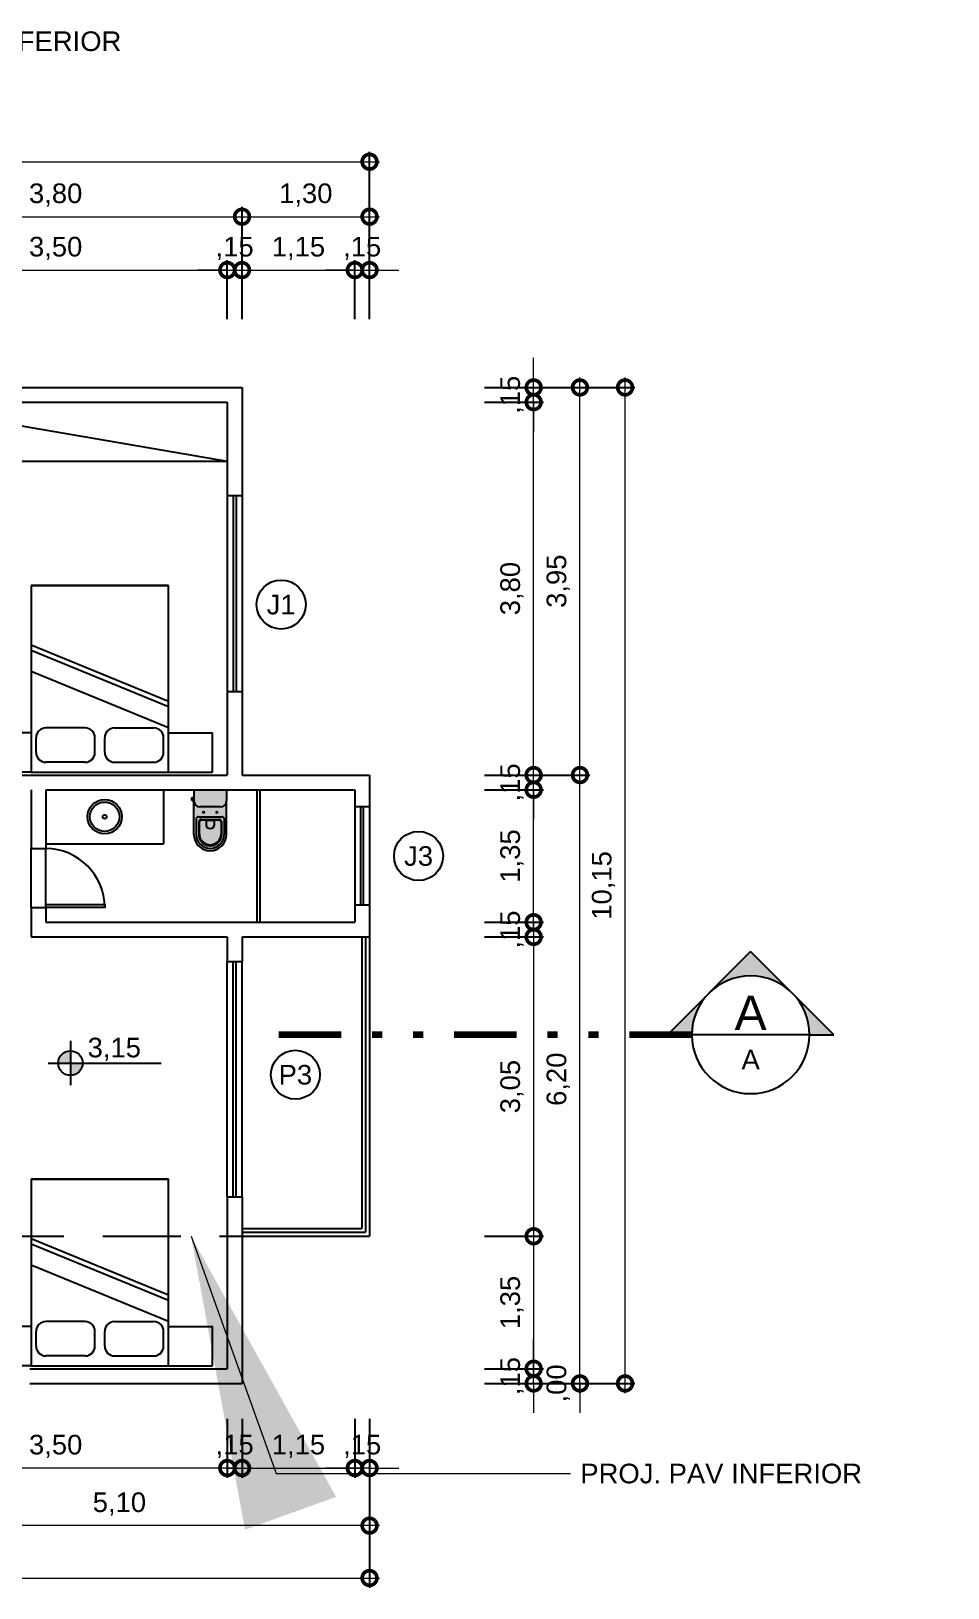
# Model space of a CAD drawing. Header units: metres. Extents: x 47364 to 47486, y 23388 to 23411.
# Drawn here: x 47430.33 to 47439.67, y 23392.98 to 23408.85 of the extents above; entities that cross this region are included whole.
import ezdxf
from ezdxf.enums import TextEntityAlignment as Align

# ---------------------------------------------------------------- set-up
doc = ezdxf.new("R2010")
doc.units = ezdxf.units.M
doc.header["$LTSCALE"] = 0.25
for name, pattern in [('DASHDOT2', [12.7, 6.35, -3.175, 0, -3.175]), ('DIVIDEX2', [63.5, 25.4, -12.7, 0, -12.7, 0, -12.7]), ('HIDDEN2', [4.7625, 3.175, -1.5875])]:
    doc.linetypes.add(name, pattern=pattern)
doc.layers.add('ARQ_0_AREAS', color=7, linetype='Continuous', true_color=0x5a1694, plot=False)
for name, color, linetype in [('ARQ_ALV CT', 4, 'Continuous'), ('ARQ_ALV VS', 2, 'Continuous'), ('ARQ_ESQ CT', 2, 'Continuous'), ('ARQ_GRADIL', 2, 'Continuous'), ('ARQ_MOB 01', 1, 'Continuous'), ('ARQ_PISO 01', 1, 'Continuous'), ('ARQ_PROJ INF', 1, 'HIDDEN2'), ('ARQ_PROJ SUP', 1, 'DASHDOT2'), ('ARQ_SAN 01', 1, 'Continuous'), ('ARQ_SAN 02', 2, 'Continuous'), ('ARQ_SIMB 01', 1, 'Continuous'), ('SIMB_01', 1, 'Continuous'), ('SIMB_02', 2, 'Continuous'), ('SIMB_PREENCHIMENTO', 253, 'Continuous'), ('SIMB_TXT', 1, 'Continuous')]:
    doc.layers.add(name, color=color, linetype=linetype)
doc.layers.add('ARQ_COTA_AZUL', color=5, linetype='Continuous', lineweight=20, true_color=0x0000ff)
doc.layers.add('SIMB_LCT', color=252, linetype='DIVIDEX2', lineweight=100)
doc.styles.add('cota', font='arial.ttf')
doc.styles.add('SIMB', font='arial.ttf')
doc.dimstyles.new('Info 01 - annot', dxfattribs={"dimtxt": 2, "dimasz": 3, "dimexe": 1, "dimexo": 1, "dimgap": 1, "dimtad": 1, "dimzin": 4, "dimtxsty": 'cota', "dimblk": 'DOTSMALL', "dimcen": 2, "dimdle": 1, "dimclrd": 256, "dimclre": 256, "dimclrt": 1, "dimazin": 2, "dimtfac": 0.09, "dimtix": 1, "dimtmove": 2, "dimatfit": 2, "dimfxl": 5, "dimfxlon": 1, "dimtolj": 1, "dimtzin": 4, "dimlwd": -1, "dimarcsym": 1})

# ---------------------------------------------------------------- blocks, each defined once
blk = doc.blocks.new('ind_CT_A_D')
at = {"layer": 'SIMB_PREENCHIMENTO', "transparency": 33554587}
h = blk.add_hatch(color=256, dxfattribs=at)
h.dxf.hatch_style = 1
h.paths.add_polyline_path([(0, 8.48), (-4.15, 4.33, -0.401827), (4.15, 4.33)])
h = blk.add_hatch(color=256, dxfattribs=at)
h.dxf.hatch_style = 1
h.paths.add_polyline_path([(-4.33, 4.15), (-8.48, 0), (-6, 0, -0.193399)])
h = blk.add_hatch(color=256, dxfattribs=at)
h.dxf.hatch_style = 1
h.paths.add_polyline_path([(4.33, 4.15, -0.193399), (6, 0), (8.48, 0)])
at = {"layer": 'SIMB_01'}
for p, q in [((-8.48, 0), (0, 8.48)), ((8.48, 0), (0, 8.48)), ((-6, 0), (-8.48, 0)), ((-6, 0), (6, 0)), ((6, 0), (8.48, 0))]:
    blk.add_line(p, q, dxfattribs=at)
blk.add_circle((0, 0), 6, dxfattribs=at)
at = {"layer": 'SIMB_LCT'}
blk.add_line((6, 0), (49.63, 0), dxfattribs=at)
at = {"layer": 'SIMB_TXT', "style": 'SIMB'}
for tag, height, p in [('000', 3.5, (0, 2.25)), ('999', 2, (0, -2.53))]:
    blk.add_attdef(tag, text='', height=height, dxfattribs=at).set_placement(p, align=Align.MIDDLE_CENTER)
blk = doc.blocks.new('CAMA 180')
at = {"layer": 'ARQ_MOB 01'}
for p, q in [((0.4, 1.15), (0, 1.15)), ((0, 0.7), (0, 1.15)), ((0.4, 0.7), (0.4, 1.15)), ((1.9, 0.7), (0, 0.7)), ((0, 0.7), (0, -0.7)), ((0.2, 0.65), (0.35, 0.65)), ((0.452, -0.7), (1.026, 0.7)), ((0.665, -0.7), (1.239, 0.7)), ((0.718, -0.7), (1.292, 0.7)), ((1.9, -0.7), (1.9, 0.7)), ((1.9, 0.7), (1.9, -0.7)), ((0.1, 0.15), (0.1, 0.55)), ((0.45, 0.15), (0.45, 0.55)), ((0.2, 0.05), (0.35, 0.05)), ((0.1, -0.15), (0.1, -0.55)), ((0.2, -0.05), (0.35, -0.05)), ((0.45, -0.15), (0.45, -0.55)), ((0, -0.7), (1.9, -0.7)), ((0, -0.7), (0, -1.15)), ((0.2, -0.65), (0.35, -0.65)), ((0.4, -0.7), (0.4, -1.15)), ((0, -1.15), (0.4, -1.15))]:
    blk.add_line(p, q, dxfattribs=at)
for centre, start, end in [((0.2, 0.55), 90, 180), ((0.35, 0.55), 0, 90), ((0.2, 0.15), 180, 270), ((0.35, 0.15), 270, 0), ((0.2, -0.15), 90, 180), ((0.35, -0.15), 0, 90), ((0.2, -0.55), 180, 270), ((0.35, -0.55), 270, 0)]:
    blk.add_arc(centre, 0.1, start, end, dxfattribs=at)
blk = doc.blocks.new('_DotSmall')
at = {"color": 0, "linetype": 'ByBlock', "const_width": 0.5}
blk.add_lwpolyline([(-0.0625, 0, 1), (0.0625, 0, 1)], format="xyb", close=True, dxfattribs=at)
blk = doc.blocks.new('*D325')
at = {"layer": 'ARQ_COTA_AZUL', "lineweight": -2, "transparency": 16777216}
for p, q in [((47428.678, 23406.458), (47428.678, 23407.058)), ((47432.478, 23406.458), (47432.478, 23407.058))]:
    blk.add_line(p, q, dxfattribs=at)
at = {"layer": 'ARQ_COTA_AZUL', "transparency": 16777216}
blk.add_line((47428.578, 23406.958), (47432.578, 23406.958), dxfattribs=at)
at = {"layer": 'ARQ_COTA_AZUL', "transparency": 16777216, "xscale": 0.3, "yscale": 0.3, "zscale": 0.3, "rotation": 180}
blk.add_blockref('_DotSmall', (47428.678, 23406.958), dxfattribs=at)
at = {"layer": 'ARQ_COTA_AZUL', "transparency": 16777216, "xscale": 0.3, "yscale": 0.3, "zscale": 0.3}
blk.add_blockref('_DotSmall', (47432.478, 23406.958), dxfattribs=at)
at = {"layer": 'ARQ_COTA_AZUL', "color": 1, "transparency": 16777216, "insert": (47430.578, 23407.178), "char_height": 0.2, "attachment_point": 5, "style": 'cota'}
blk.add_mtext('\\A1;3,80', dxfattribs=at)
blk = doc.blocks.new('*D326')
at = {"layer": 'ARQ_COTA_AZUL', "lineweight": -2, "transparency": 16777216}
for p, q in [((47432.478, 23406.458), (47432.478, 23407.058)), ((47433.778, 23406.458), (47433.778, 23407.058))]:
    blk.add_line(p, q, dxfattribs=at)
at = {"layer": 'ARQ_COTA_AZUL', "transparency": 16777216}
blk.add_line((47432.378, 23406.958), (47433.878, 23406.958), dxfattribs=at)
at = {"layer": 'ARQ_COTA_AZUL', "transparency": 16777216, "xscale": 0.3, "yscale": 0.3, "zscale": 0.3, "rotation": 180}
blk.add_blockref('_DotSmall', (47432.478, 23406.958), dxfattribs=at)
at = {"layer": 'ARQ_COTA_AZUL', "transparency": 16777216, "xscale": 0.3, "yscale": 0.3, "zscale": 0.3}
blk.add_blockref('_DotSmall', (47433.778, 23406.958), dxfattribs=at)
at = {"layer": 'ARQ_COTA_AZUL', "color": 1, "transparency": 16777216, "insert": (47433.128, 23407.178), "char_height": 0.2, "attachment_point": 5, "style": 'cota'}
blk.add_mtext('\\A1;1,30', dxfattribs=at)
blk = doc.blocks.new('*D333')
at = {"layer": 'ARQ_COTA_AZUL', "transparency": 16777216}
blk.add_line((47428.728, 23406.414), (47432.428, 23406.414), dxfattribs=at)
at = {"layer": 'ARQ_COTA_AZUL', "lineweight": -2, "transparency": 16777216}
for p, q in [((47428.828, 23405.914), (47428.828, 23406.514)), ((47432.328, 23405.914), (47432.328, 23406.514))]:
    blk.add_line(p, q, dxfattribs=at)
at = {"layer": 'ARQ_COTA_AZUL', "transparency": 16777216, "xscale": 0.3, "yscale": 0.3, "zscale": 0.3, "rotation": 180}
blk.add_blockref('_DotSmall', (47428.828, 23406.414), dxfattribs=at)
at = {"layer": 'ARQ_COTA_AZUL', "transparency": 16777216, "xscale": 0.3, "yscale": 0.3, "zscale": 0.3}
blk.add_blockref('_DotSmall', (47432.328, 23406.414), dxfattribs=at)
at = {"layer": 'ARQ_COTA_AZUL', "color": 1, "transparency": 16777216, "insert": (47430.578, 23406.634), "char_height": 0.2, "attachment_point": 5, "style": 'cota'}
blk.add_mtext('\\A1;3,50', dxfattribs=at)
blk = doc.blocks.new('*D334')
at = {"layer": 'ARQ_COTA_AZUL', "transparency": 16777216}
for p, q in [((47432.328, 23406.414), (47432.028, 23406.414)), ((47432.328, 23406.414), (47432.478, 23406.414)), ((47432.478, 23406.414), (47432.778, 23406.414))]:
    blk.add_line(p, q, dxfattribs=at)
at = {"layer": 'ARQ_COTA_AZUL', "lineweight": -2, "transparency": 16777216}
for p, q in [((47432.328, 23405.914), (47432.328, 23406.514)), ((47432.478, 23405.914), (47432.478, 23406.514))]:
    blk.add_line(p, q, dxfattribs=at)
at = {"layer": 'ARQ_COTA_AZUL', "transparency": 16777216, "xscale": 0.3, "yscale": 0.3, "zscale": 0.3}
blk.add_blockref('_DotSmall', (47432.328, 23406.414), dxfattribs=at)
at = {"layer": 'ARQ_COTA_AZUL', "transparency": 16777216, "xscale": 0.3, "yscale": 0.3, "zscale": 0.3, "rotation": 180}
blk.add_blockref('_DotSmall', (47432.478, 23406.414), dxfattribs=at)
at = {"layer": 'ARQ_COTA_AZUL', "color": 1, "transparency": 16777216, "insert": (47432.403, 23406.634), "char_height": 0.2, "attachment_point": 5, "style": 'cota'}
blk.add_mtext('\\A1;,15', dxfattribs=at)
blk = doc.blocks.new('*D335')
at = {"layer": 'ARQ_COTA_AZUL', "transparency": 16777216}
blk.add_line((47432.378, 23406.414), (47433.728, 23406.414), dxfattribs=at)
at = {"layer": 'ARQ_COTA_AZUL', "lineweight": -2, "transparency": 16777216}
for p, q in [((47432.478, 23405.914), (47432.478, 23406.514)), ((47433.628, 23405.914), (47433.628, 23406.514))]:
    blk.add_line(p, q, dxfattribs=at)
at = {"layer": 'ARQ_COTA_AZUL', "transparency": 16777216, "xscale": 0.3, "yscale": 0.3, "zscale": 0.3, "rotation": 180}
blk.add_blockref('_DotSmall', (47432.478, 23406.414), dxfattribs=at)
at = {"layer": 'ARQ_COTA_AZUL', "transparency": 16777216, "xscale": 0.3, "yscale": 0.3, "zscale": 0.3}
blk.add_blockref('_DotSmall', (47433.628, 23406.414), dxfattribs=at)
at = {"layer": 'ARQ_COTA_AZUL', "color": 1, "transparency": 16777216, "insert": (47433.053, 23406.634), "char_height": 0.2, "attachment_point": 5, "style": 'cota'}
blk.add_mtext('\\A1;1,15', dxfattribs=at)
blk = doc.blocks.new('*D336')
at = {"layer": 'ARQ_COTA_AZUL', "transparency": 16777216}
for p, q in [((47433.628, 23406.414), (47433.328, 23406.414)), ((47433.628, 23406.414), (47433.778, 23406.414)), ((47433.778, 23406.414), (47434.078, 23406.414))]:
    blk.add_line(p, q, dxfattribs=at)
at = {"layer": 'ARQ_COTA_AZUL', "lineweight": -2, "transparency": 16777216}
for p, q in [((47433.628, 23405.914), (47433.628, 23406.514)), ((47433.778, 23405.914), (47433.778, 23406.514))]:
    blk.add_line(p, q, dxfattribs=at)
at = {"layer": 'ARQ_COTA_AZUL', "transparency": 16777216, "xscale": 0.3, "yscale": 0.3, "zscale": 0.3}
blk.add_blockref('_DotSmall', (47433.628, 23406.414), dxfattribs=at)
at = {"layer": 'ARQ_COTA_AZUL', "transparency": 16777216, "xscale": 0.3, "yscale": 0.3, "zscale": 0.3, "rotation": 180}
blk.add_blockref('_DotSmall', (47433.778, 23406.414), dxfattribs=at)
at = {"layer": 'ARQ_COTA_AZUL', "color": 1, "transparency": 16777216, "insert": (47433.703, 23406.634), "char_height": 0.2, "attachment_point": 5, "style": 'cota'}
blk.add_mtext('\\A1;,15', dxfattribs=at)
blk = doc.blocks.new('*D337')
at = {"layer": 'ARQ_COTA_AZUL', "transparency": 16777216}
blk.add_line((47435.923, 23394.968), (47435.923, 23401.368), dxfattribs=at)
at = {"layer": 'ARQ_COTA_AZUL', "lineweight": -2, "transparency": 16777216}
for p, q in [((47435.423, 23401.268), (47436.023, 23401.268)), ((47435.423, 23395.068), (47436.023, 23395.068))]:
    blk.add_line(p, q, dxfattribs=at)
at = {"layer": 'ARQ_COTA_AZUL', "transparency": 16777216, "xscale": 0.3, "yscale": 0.3, "zscale": 0.3}
for p, rotation in [((47435.923, 23401.268), 90), ((47435.923, 23395.068), 270)]:
    blk.add_blockref('_DotSmall', p, dxfattribs=dict(at, rotation=rotation))
at = {"layer": 'ARQ_COTA_AZUL', "color": 1, "transparency": 16777216, "insert": (47435.702, 23398.168), "char_height": 0.2, "attachment_point": 5, "rotation": 90, "style": 'cota'}
blk.add_mtext('\\A1;6,20', dxfattribs=at)
blk = doc.blocks.new('*D338')
at = {"layer": 'ARQ_COTA_AZUL', "transparency": 16777216}
blk.add_line((47435.923, 23401.168), (47435.923, 23405.318), dxfattribs=at)
at = {"layer": 'ARQ_COTA_AZUL', "lineweight": -2, "transparency": 16777216}
for p, q in [((47435.423, 23405.218), (47436.023, 23405.218)), ((47435.423, 23401.268), (47436.023, 23401.268))]:
    blk.add_line(p, q, dxfattribs=at)
at = {"layer": 'ARQ_COTA_AZUL', "transparency": 16777216, "xscale": 0.3, "yscale": 0.3, "zscale": 0.3}
for p, rotation in [((47435.923, 23405.218), 90), ((47435.923, 23401.268), 270)]:
    blk.add_blockref('_DotSmall', p, dxfattribs=dict(at, rotation=rotation))
at = {"layer": 'ARQ_COTA_AZUL', "color": 1, "transparency": 16777216, "insert": (47435.702, 23403.243), "char_height": 0.2, "attachment_point": 5, "rotation": 90, "style": 'cota'}
blk.add_mtext('\\A1;3,95', dxfattribs=at)
blk = doc.blocks.new('*D339')
at = {"layer": 'ARQ_COTA_AZUL', "transparency": 16777216}
for p, q in [((47435.451, 23395.218), (47435.451, 23395.518)), ((47435.451, 23395.068), (47435.451, 23395.218)), ((47435.451, 23395.068), (47435.451, 23394.768))]:
    blk.add_line(p, q, dxfattribs=at)
at = {"layer": 'ARQ_COTA_AZUL', "lineweight": -2, "transparency": 16777216}
for p, q in [((47434.951, 23395.218), (47435.551, 23395.218)), ((47434.951, 23395.068), (47435.551, 23395.068))]:
    blk.add_line(p, q, dxfattribs=at)
at = {"layer": 'ARQ_COTA_AZUL', "transparency": 16777216, "xscale": 0.3, "yscale": 0.3, "zscale": 0.3}
for p, rotation in [((47435.451, 23395.218), 270), ((47435.451, 23395.068), 90)]:
    blk.add_blockref('_DotSmall', p, dxfattribs=dict(at, rotation=rotation))
at = {"layer": 'ARQ_COTA_AZUL', "color": 1, "transparency": 16777216, "insert": (47435.23, 23395.143), "char_height": 0.2, "attachment_point": 5, "rotation": 90, "style": 'cota'}
blk.add_mtext('\\A1;,15', dxfattribs=at)
blk = doc.blocks.new('*D340')
at = {"layer": 'ARQ_COTA_AZUL', "transparency": 16777216}
blk.add_line((47435.451, 23399.668), (47435.451, 23401.218), dxfattribs=at)
at = {"layer": 'ARQ_COTA_AZUL', "lineweight": -2, "transparency": 16777216}
for p, q in [((47434.951, 23401.118), (47435.551, 23401.118)), ((47434.951, 23399.768), (47435.551, 23399.768))]:
    blk.add_line(p, q, dxfattribs=at)
at = {"layer": 'ARQ_COTA_AZUL', "transparency": 16777216, "xscale": 0.3, "yscale": 0.3, "zscale": 0.3}
for p, rotation in [((47435.451, 23401.118), 90), ((47435.451, 23399.768), 270)]:
    blk.add_blockref('_DotSmall', p, dxfattribs=dict(at, rotation=rotation))
at = {"layer": 'ARQ_COTA_AZUL', "color": 1, "transparency": 16777216, "insert": (47435.23, 23400.443), "char_height": 0.2, "attachment_point": 5, "rotation": 90, "style": 'cota'}
blk.add_mtext('\\A1;1,35', dxfattribs=at)
blk = doc.blocks.new('*D327')
at = {"layer": 'ARQ_COTA_AZUL', "transparency": 16777216}
for p, q in [((47435.451, 23401.268), (47435.451, 23401.568)), ((47435.451, 23401.118), (47435.451, 23401.268)), ((47435.451, 23401.118), (47435.451, 23400.818))]:
    blk.add_line(p, q, dxfattribs=at)
at = {"layer": 'ARQ_COTA_AZUL', "lineweight": -2, "transparency": 16777216}
for p, q in [((47434.951, 23401.268), (47435.551, 23401.268)), ((47434.951, 23401.118), (47435.551, 23401.118))]:
    blk.add_line(p, q, dxfattribs=at)
at = {"layer": 'ARQ_COTA_AZUL', "transparency": 16777216, "xscale": 0.3, "yscale": 0.3, "zscale": 0.3}
for p, rotation in [((47435.451, 23401.268), 270), ((47435.451, 23401.118), 90)]:
    blk.add_blockref('_DotSmall', p, dxfattribs=dict(at, rotation=rotation))
at = {"layer": 'ARQ_COTA_AZUL', "color": 1, "transparency": 16777216, "insert": (47435.23, 23401.193), "char_height": 0.2, "attachment_point": 5, "rotation": 90, "style": 'cota'}
blk.add_mtext('\\A1;,15', dxfattribs=at)
blk = doc.blocks.new('*D328')
at = {"layer": 'ARQ_COTA_AZUL', "transparency": 16777216}
blk.add_line((47435.451, 23401.168), (47435.451, 23405.168), dxfattribs=at)
at = {"layer": 'ARQ_COTA_AZUL', "lineweight": -2, "transparency": 16777216}
for p, q in [((47434.951, 23405.068), (47435.551, 23405.068)), ((47434.951, 23401.268), (47435.551, 23401.268))]:
    blk.add_line(p, q, dxfattribs=at)
at = {"layer": 'ARQ_COTA_AZUL', "transparency": 16777216, "xscale": 0.3, "yscale": 0.3, "zscale": 0.3}
for p, rotation in [((47435.451, 23405.068), 90), ((47435.451, 23401.268), 270)]:
    blk.add_blockref('_DotSmall', p, dxfattribs=dict(at, rotation=rotation))
at = {"layer": 'ARQ_COTA_AZUL', "color": 1, "transparency": 16777216, "insert": (47435.23, 23403.168), "char_height": 0.2, "attachment_point": 5, "rotation": 90, "style": 'cota'}
blk.add_mtext('\\A1;3,80', dxfattribs=at)
blk = doc.blocks.new('*D329')
at = {"layer": 'ARQ_COTA_AZUL', "transparency": 16777216}
for p, q in [((47435.451, 23405.218), (47435.451, 23405.518)), ((47435.451, 23405.068), (47435.451, 23405.218)), ((47435.451, 23405.068), (47435.451, 23404.768))]:
    blk.add_line(p, q, dxfattribs=at)
at = {"layer": 'ARQ_COTA_AZUL', "lineweight": -2, "transparency": 16777216}
for p, q in [((47434.951, 23405.218), (47435.551, 23405.218)), ((47434.951, 23405.068), (47435.551, 23405.068))]:
    blk.add_line(p, q, dxfattribs=at)
at = {"layer": 'ARQ_COTA_AZUL', "transparency": 16777216, "xscale": 0.3, "yscale": 0.3, "zscale": 0.3}
for p, rotation in [((47435.451, 23405.218), 270), ((47435.451, 23405.068), 90)]:
    blk.add_blockref('_DotSmall', p, dxfattribs=dict(at, rotation=rotation))
at = {"layer": 'ARQ_COTA_AZUL', "color": 1, "transparency": 16777216, "insert": (47435.23, 23405.143), "char_height": 0.2, "attachment_point": 5, "rotation": 90, "style": 'cota'}
blk.add_mtext('\\A1;,15', dxfattribs=at)
blk = doc.blocks.new('*D330')
at = {"layer": 'ARQ_COTA_AZUL', "lineweight": -2, "transparency": 16777216}
for p, q in [((47433.628, 23394.706), (47433.628, 23394.106)), ((47433.778, 23394.706), (47433.778, 23394.106))]:
    blk.add_line(p, q, dxfattribs=at)
at = {"layer": 'ARQ_COTA_AZUL', "transparency": 16777216}
for p, q in [((47433.628, 23394.206), (47433.328, 23394.206)), ((47433.778, 23394.206), (47433.628, 23394.206)), ((47433.778, 23394.206), (47434.078, 23394.206))]:
    blk.add_line(p, q, dxfattribs=at)
at = {"layer": 'ARQ_COTA_AZUL', "transparency": 16777216, "xscale": 0.3, "yscale": 0.3, "zscale": 0.3}
blk.add_blockref('_DotSmall', (47433.628, 23394.206), dxfattribs=at)
at = {"layer": 'ARQ_COTA_AZUL', "transparency": 16777216, "xscale": 0.3, "yscale": 0.3, "zscale": 0.3, "rotation": 180}
blk.add_blockref('_DotSmall', (47433.778, 23394.206), dxfattribs=at)
at = {"layer": 'ARQ_COTA_AZUL', "color": 1, "transparency": 16777216, "insert": (47433.703, 23394.426), "char_height": 0.2, "attachment_point": 5, "style": 'cota'}
blk.add_mtext('\\A1;,15', dxfattribs=at)
blk = doc.blocks.new('*D331')
at = {"layer": 'ARQ_COTA_AZUL', "lineweight": -2, "transparency": 16777216}
for p, q in [((47428.828, 23394.706), (47428.828, 23394.106)), ((47432.328, 23394.706), (47432.328, 23394.106))]:
    blk.add_line(p, q, dxfattribs=at)
at = {"layer": 'ARQ_COTA_AZUL', "transparency": 16777216}
blk.add_line((47432.428, 23394.206), (47428.728, 23394.206), dxfattribs=at)
at = {"layer": 'ARQ_COTA_AZUL', "transparency": 16777216, "xscale": 0.3, "yscale": 0.3, "zscale": 0.3, "rotation": 180}
blk.add_blockref('_DotSmall', (47428.828, 23394.206), dxfattribs=at)
at = {"layer": 'ARQ_COTA_AZUL', "transparency": 16777216, "xscale": 0.3, "yscale": 0.3, "zscale": 0.3}
blk.add_blockref('_DotSmall', (47432.328, 23394.206), dxfattribs=at)
at = {"layer": 'ARQ_COTA_AZUL', "color": 1, "transparency": 16777216, "insert": (47430.578, 23394.426), "char_height": 0.2, "attachment_point": 5, "style": 'cota'}
blk.add_mtext('\\A1;3,50', dxfattribs=at)
blk = doc.blocks.new('*D318')
at = {"layer": 'ARQ_COTA_AZUL', "lineweight": -2, "transparency": 16777216}
for p, q in [((47428.678, 23394.119), (47428.678, 23393.519)), ((47433.778, 23394.119), (47433.778, 23393.519))]:
    blk.add_line(p, q, dxfattribs=at)
at = {"layer": 'ARQ_COTA_AZUL', "transparency": 16777216}
blk.add_line((47433.878, 23393.619), (47428.578, 23393.619), dxfattribs=at)
at = {"layer": 'ARQ_COTA_AZUL', "transparency": 16777216, "xscale": 0.3, "yscale": 0.3, "zscale": 0.3, "rotation": 180}
blk.add_blockref('_DotSmall', (47428.678, 23393.619), dxfattribs=at)
at = {"layer": 'ARQ_COTA_AZUL', "transparency": 16777216, "xscale": 0.3, "yscale": 0.3, "zscale": 0.3}
blk.add_blockref('_DotSmall', (47433.778, 23393.619), dxfattribs=at)
at = {"layer": 'ARQ_COTA_AZUL', "color": 1, "transparency": 16777216, "insert": (47431.228, 23393.839), "char_height": 0.2, "attachment_point": 5, "style": 'cota'}
blk.add_mtext('\\A1;5,10', dxfattribs=at)
blk = doc.blocks.new('*D322')
at = {"layer": 'ARQ_COTA_AZUL', "lineweight": -2, "transparency": 16777216}
for p, q in [((47419.678, 23393.585), (47419.678, 23392.985)), ((47433.778, 23393.585), (47433.778, 23392.985))]:
    blk.add_line(p, q, dxfattribs=at)
at = {"layer": 'ARQ_COTA_AZUL', "transparency": 16777216}
blk.add_line((47419.578, 23393.085), (47433.878, 23393.085), dxfattribs=at)
at = {"layer": 'ARQ_COTA_AZUL', "transparency": 16777216, "xscale": 0.3, "yscale": 0.3, "zscale": 0.3, "rotation": 180}
blk.add_blockref('_DotSmall', (47419.678, 23393.085), dxfattribs=at)
at = {"layer": 'ARQ_COTA_AZUL', "transparency": 16777216, "xscale": 0.3, "yscale": 0.3, "zscale": 0.3}
blk.add_blockref('_DotSmall', (47433.778, 23393.085), dxfattribs=at)
at = {"layer": 'ARQ_COTA_AZUL', "color": 1, "transparency": 16777216, "insert": (47426.728, 23393.305), "char_height": 0.2, "attachment_point": 5, "style": 'cota'}
blk.add_mtext('\\A1;14,10', dxfattribs=at)
blk = doc.blocks.new('*D323')
at = {"layer": 'ARQ_COTA_AZUL', "transparency": 16777216}
blk.add_line((47419.578, 23407.518), (47433.878, 23407.518), dxfattribs=at)
at = {"layer": 'ARQ_COTA_AZUL', "lineweight": -2, "transparency": 16777216}
for p, q in [((47419.678, 23407.018), (47419.678, 23407.618)), ((47433.778, 23407.018), (47433.778, 23407.618))]:
    blk.add_line(p, q, dxfattribs=at)
at = {"layer": 'ARQ_COTA_AZUL', "transparency": 16777216, "xscale": 0.3, "yscale": 0.3, "zscale": 0.3, "rotation": 180}
blk.add_blockref('_DotSmall', (47419.678, 23407.518), dxfattribs=at)
at = {"layer": 'ARQ_COTA_AZUL', "transparency": 16777216, "xscale": 0.3, "yscale": 0.3, "zscale": 0.3}
blk.add_blockref('_DotSmall', (47433.778, 23407.518), dxfattribs=at)
at = {"layer": 'ARQ_COTA_AZUL', "color": 1, "transparency": 16777216, "insert": (47426.728, 23407.738), "char_height": 0.2, "attachment_point": 5, "style": 'cota'}
blk.add_mtext('\\A1;14,10', dxfattribs=at)
blk = doc.blocks.new('*U22')
at = {"layer": 'SIMB_02'}
blk.add_circle((0, 0), 2.5, dxfattribs=at)
at = {"layer": 'SIMB_TXT', "style": 'SIMB'}
blk.add_attdef('CDESQ', text='', height=2, dxfattribs=at).set_placement((0, 0), align=Align.MIDDLE_CENTER)
blk = doc.blocks.new('*D353')
at = {"layer": 'ARQ_COTA_AZUL', "transparency": 16777216}
blk.add_line((47436.383, 23394.968), (47436.383, 23405.318), dxfattribs=at)
at = {"layer": 'ARQ_COTA_AZUL', "lineweight": -2, "transparency": 16777216}
for p, q in [((47435.883, 23405.218), (47436.483, 23405.218)), ((47435.883, 23395.068), (47436.483, 23395.068))]:
    blk.add_line(p, q, dxfattribs=at)
at = {"layer": 'ARQ_COTA_AZUL', "transparency": 16777216, "xscale": 0.3, "yscale": 0.3, "zscale": 0.3}
for p, rotation in [((47436.383, 23405.218), 90), ((47436.383, 23395.068), 270)]:
    blk.add_blockref('_DotSmall', p, dxfattribs=dict(at, rotation=rotation))
at = {"layer": 'ARQ_COTA_AZUL', "color": 1, "transparency": 16777216, "insert": (47436.163, 23400.143), "char_height": 0.2, "attachment_point": 5, "rotation": 90, "style": 'cota'}
blk.add_mtext('\\A1;10,15', dxfattribs=at)
blk = doc.blocks.new('nivel_PB_A_D')
at = {"layer": 'SIMB_PREENCHIMENTO', "transparency": 33554587}
h = blk.add_hatch(color=256, dxfattribs=at)
h.dxf.hatch_style = 1
h.paths.add_polyline_path([(0, 1.25, 0.414214), (-1.25, 0), (0, 0)])
h.paths.add_polyline_path([(1.25, 0), (0, 0), (0, -1.25, 0.414214)])
at = {"layer": 'SIMB_01'}
for p, q in [((0, 2.25), (0, -2.25)), ((-2.25, 0), (9.25, 0))]:
    blk.add_line(p, q, dxfattribs=at)
blk.add_circle((0, 0), 1.25, dxfattribs=at)
at = {"layer": 'SIMB_TXT', "style": 'SIMB'}
blk.add_attdef('00,00', (1.76, 0.58), '', height=2, dxfattribs=at)
blk = doc.blocks.new('*D357')
at = {"layer": 'ARQ_COTA_AZUL', "transparency": 16777216}
for q in [(47435.923, 23395.368), (47435.923, 23394.768), (47435.923, 23395.068)]:
    blk.add_line((47435.923, 23395.068), q, dxfattribs=at)
at = {"layer": 'ARQ_COTA_AZUL', "lineweight": -2, "transparency": 16777216}
blk.add_line((47435.423, 23395.068), (47436.023, 23395.068), dxfattribs=at)
blk.add_line((47435.423, 23395.068), (47436.023, 23395.068), dxfattribs=at)
at = {"layer": 'ARQ_COTA_AZUL', "transparency": 16777216, "xscale": 0.3, "yscale": 0.3, "zscale": 0.3}
for rotation in [270, 90]:
    blk.add_blockref('_DotSmall', (47435.923, 23395.068), dxfattribs=dict(at, rotation=rotation))
at = {"layer": 'ARQ_COTA_AZUL', "color": 1, "transparency": 16777216, "insert": (47435.702, 23395.068), "char_height": 0.2, "attachment_point": 5, "rotation": 90, "style": 'cota'}
blk.add_mtext('\\A1;,00', dxfattribs=at)
blk = doc.blocks.new('VASO_BELL')
at = {"true_color": 0xffffff}
h = blk.add_hatch(color=7, dxfattribs=at)
h.dxf.hatch_style = 1
edge = h.paths.add_edge_path()
edge.add_line((0, 0), (0.37, 0))
edge.add_line((0.37, 0), (0.37, -0.126))
edge.add_line((0.37, -0.126), (0.37, -0.505))
edge.add_arc((0.185, -0.505), 0.185, 180, 360, ccw=False)
edge.add_line((0, -0.505), (0, -0.126))
edge.add_line((0, -0.126), (0, 0))
h = blk.add_hatch(color=7, dxfattribs=at)
h.dxf.hatch_style = 1
h.paths.add_polyline_path([(-0.007, -0.086), (-0.022, -0.086), (-0.022, -0.121), (-0.007, -0.121)])
h = blk.add_hatch(color=7, dxfattribs=at)
h.dxf.hatch_style = 1
h.paths.add_polyline_path([(0, -0.089), (-0.007, -0.089), (-0.007, -0.117), (0, -0.117)])
at = {"layer": 'ARQ_SAN 01'}
for p, q in [((0.082, -0.336), (0.288, -0.336)), ((0.082, -0.342), (0.288, -0.342)), ((0.056, -0.361), (0.056, -0.505)), ((0.062, -0.361), (0.062, -0.505)), ((0.141, -0.353), (0.141, -0.406)), ((0.229, -0.353), (0.229, -0.406)), ((0.308, -0.361), (0.308, -0.505)), ((0.314, -0.361), (0.314, -0.505))]:
    blk.add_line(p, q, dxfattribs=at)
for centre in [(0.11, -0.255), (0.26, -0.255)]:
    blk.add_circle(centre, 0.0075, dxfattribs=at)
for centre, radius, start, end in [((0.082, -0.361), 0.025, 90, 180), ((0.082, -0.361), 0.019, 90, 180), ((0.191, -0.592), 0.244, 91.4264, 101.8331), ((0.179, -0.592), 0.244, 78.1669, 88.5736), ((0.288, -0.361), 0.025, 0, 90), ((0.288, -0.361), 0.019, 0, 90), ((0.185, -0.505), 0.129, 179.7773, 0.2227), ((0.185, -0.499), 0.123, 182.6006, 357.3994), ((0.168, -0.406), 0.027, 180, 229.1678), ((0.185, -0.386), 0.053, 229.1678, 310.8322), ((0.202, -0.406), 0.027, 310.8322, 0)]:
    blk.add_arc(centre, radius, start, end, dxfattribs=at)
at = {"layer": 'ARQ_SAN 02'}
for p, q in [((0, 0), (0, -0.126)), ((0, 0), (0.37, 0)), ((0.37, 0), (0.37, -0.126)), ((-0.022, -0.086), (-0.007, -0.086)), ((-0.022, -0.121), (-0.022, -0.086)), ((-0.022, -0.121), (-0.007, -0.121)), ((-0.007, -0.121), (-0.007, -0.086)), ((0, -0.089), (-0.007, -0.089)), ((0, -0.117), (-0.007, -0.117)), ((0, -0.505), (0, -0.126)), ((0.37, -0.505), (0.37, -0.126)), ((0.026, -0.331), (0.026, -0.505)), ((0.051, -0.306), (0.319, -0.306)), ((0.301, -0.195), (0.069, -0.195)), ((0.344, -0.331), (0.344, -0.505))]:
    blk.add_line(p, q, dxfattribs=at)
for centre, radius, start, end in [((0.069, -0.126), 0.069, 180, 270), ((0.301, -0.126), 0.069, 270, 0), ((0.051, -0.331), 0.025, 90, 180), ((0.319, -0.331), 0.025, 0, 90), ((0.185, -0.505), 0.185, 180, 0), ((0.185, -0.505), 0.159, 180, 0)]:
    blk.add_arc(centre, radius, start, end, dxfattribs=at)
blk = doc.blocks.new('*D360')
at = {"layer": 'ARQ_COTA_AZUL', "lineweight": -2, "transparency": 16777216}
for p, q in [((47434.951, 23396.568), (47435.551, 23396.568)), ((47434.951, 23395.218), (47435.551, 23395.218))]:
    blk.add_line(p, q, dxfattribs=at)
at = {"layer": 'ARQ_COTA_AZUL', "transparency": 16777216}
blk.add_line((47435.451, 23396.668), (47435.451, 23395.118), dxfattribs=at)
at = {"layer": 'ARQ_COTA_AZUL', "transparency": 16777216, "xscale": 0.3, "yscale": 0.3, "zscale": 0.3}
for p, rotation in [((47435.451, 23396.568), 90), ((47435.451, 23395.218), 270)]:
    blk.add_blockref('_DotSmall', p, dxfattribs=dict(at, rotation=rotation))
at = {"layer": 'ARQ_COTA_AZUL', "color": 1, "transparency": 16777216, "insert": (47435.23, 23395.893), "char_height": 0.2, "attachment_point": 5, "rotation": 90, "style": 'cota'}
blk.add_mtext('\\A1;1,35', dxfattribs=at)
blk = doc.blocks.new('*D361')
at = {"layer": 'ARQ_COTA_AZUL', "lineweight": -2, "transparency": 16777216}
for p, q in [((47432.328, 23394.706), (47432.328, 23394.106)), ((47432.478, 23394.706), (47432.478, 23394.106))]:
    blk.add_line(p, q, dxfattribs=at)
at = {"layer": 'ARQ_COTA_AZUL', "transparency": 16777216}
for p, q in [((47432.328, 23394.206), (47432.028, 23394.206)), ((47432.328, 23394.206), (47432.478, 23394.206)), ((47432.478, 23394.206), (47432.778, 23394.206))]:
    blk.add_line(p, q, dxfattribs=at)
at = {"layer": 'ARQ_COTA_AZUL', "transparency": 16777216, "xscale": 0.3, "yscale": 0.3, "zscale": 0.3}
blk.add_blockref('_DotSmall', (47432.328, 23394.206), dxfattribs=at)
at = {"layer": 'ARQ_COTA_AZUL', "transparency": 16777216, "xscale": 0.3, "yscale": 0.3, "zscale": 0.3, "rotation": 180}
blk.add_blockref('_DotSmall', (47432.478, 23394.206), dxfattribs=at)
at = {"layer": 'ARQ_COTA_AZUL', "color": 1, "transparency": 16777216, "insert": (47432.403, 23394.426), "char_height": 0.2, "attachment_point": 5, "style": 'cota'}
blk.add_mtext('\\A1;,15', dxfattribs=at)
blk = doc.blocks.new('*D362')
at = {"layer": 'ARQ_COTA_AZUL', "lineweight": -2, "transparency": 16777216}
for p, q in [((47432.478, 23394.706), (47432.478, 23394.106)), ((47433.628, 23394.706), (47433.628, 23394.106))]:
    blk.add_line(p, q, dxfattribs=at)
at = {"layer": 'ARQ_COTA_AZUL', "transparency": 16777216}
blk.add_line((47432.378, 23394.206), (47433.728, 23394.206), dxfattribs=at)
at = {"layer": 'ARQ_COTA_AZUL', "transparency": 16777216, "xscale": 0.3, "yscale": 0.3, "zscale": 0.3, "rotation": 180}
blk.add_blockref('_DotSmall', (47432.478, 23394.206), dxfattribs=at)
at = {"layer": 'ARQ_COTA_AZUL', "transparency": 16777216, "xscale": 0.3, "yscale": 0.3, "zscale": 0.3}
blk.add_blockref('_DotSmall', (47433.628, 23394.206), dxfattribs=at)
at = {"layer": 'ARQ_COTA_AZUL', "color": 1, "transparency": 16777216, "insert": (47433.053, 23394.426), "char_height": 0.2, "attachment_point": 5, "style": 'cota'}
blk.add_mtext('\\A1;1,15', dxfattribs=at)
blk = doc.blocks.new('*D363')
at = {"layer": 'ARQ_COTA_AZUL', "transparency": 16777216}
for p, q in [((47435.451, 23399.768), (47435.451, 23400.068)), ((47435.451, 23399.768), (47435.451, 23399.618)), ((47435.451, 23399.618), (47435.451, 23399.318))]:
    blk.add_line(p, q, dxfattribs=at)
at = {"layer": 'ARQ_COTA_AZUL', "lineweight": -2, "transparency": 16777216}
for p, q in [((47434.951, 23399.768), (47435.551, 23399.768)), ((47434.951, 23399.618), (47435.551, 23399.618))]:
    blk.add_line(p, q, dxfattribs=at)
at = {"layer": 'ARQ_COTA_AZUL', "transparency": 16777216, "xscale": 0.3, "yscale": 0.3, "zscale": 0.3}
for p, rotation in [((47435.451, 23399.768), 270), ((47435.451, 23399.618), 90)]:
    blk.add_blockref('_DotSmall', p, dxfattribs=dict(at, rotation=rotation))
at = {"layer": 'ARQ_COTA_AZUL', "color": 1, "transparency": 16777216, "insert": (47435.23, 23399.693), "char_height": 0.2, "attachment_point": 5, "rotation": 90, "style": 'cota'}
blk.add_mtext('\\A1;,15', dxfattribs=at)
blk = doc.blocks.new('*D364')
at = {"layer": 'ARQ_COTA_AZUL', "lineweight": -2, "transparency": 16777216}
for p, q in [((47434.951, 23399.618), (47435.551, 23399.618)), ((47434.951, 23396.568), (47435.551, 23396.568))]:
    blk.add_line(p, q, dxfattribs=at)
at = {"layer": 'ARQ_COTA_AZUL', "transparency": 16777216}
blk.add_line((47435.451, 23399.718), (47435.451, 23396.468), dxfattribs=at)
at = {"layer": 'ARQ_COTA_AZUL', "transparency": 16777216, "xscale": 0.3, "yscale": 0.3, "zscale": 0.3}
for p, rotation in [((47435.451, 23399.618), 90), ((47435.451, 23396.568), 270)]:
    blk.add_blockref('_DotSmall', p, dxfattribs=dict(at, rotation=rotation))
at = {"layer": 'ARQ_COTA_AZUL', "color": 1, "transparency": 16777216, "insert": (47435.23, 23398.093), "char_height": 0.2, "attachment_point": 5, "rotation": 90, "style": 'cota'}
blk.add_mtext('\\A1;3,05', dxfattribs=at)

msp = doc.modelspace()

# ---------------------------------------------------------------- linework, layer by layer
at = {"layer": 'ARQ_ALV CT'}
for p, q in [((47428.678, 23405.218), (47432.478, 23405.218)), ((47432.478, 23405.218), (47432.478, 23404.118)), ((47428.828, 23405.068), (47432.328, 23405.068)), ((47432.328, 23405.068), (47432.328, 23404.118)), ((47432.328, 23404.118), (47432.478, 23404.118)), ((47432.328, 23402.118), (47432.328, 23401.268)), ((47432.328, 23402.118), (47432.478, 23402.118)), ((47432.478, 23402.118), (47432.478, 23401.268)), ((47428.828, 23401.268), (47432.328, 23401.268)), ((47432.478, 23401.268), (47433.778, 23401.268)), ((47433.778, 23401.268), (47433.778, 23399.618)), ((47430.328, 23401.118), (47430.328, 23400.518)), ((47430.478, 23401.118), (47430.478, 23400.518)), ((47430.478, 23401.118), (47433.628, 23401.118)), ((47433.628, 23401.118), (47433.628, 23399.768)), ((47430.328, 23400.518), (47430.478, 23400.518)), ((47430.328, 23399.918), (47430.478, 23399.918)), ((47430.328, 23399.918), (47430.328, 23399.618)), ((47430.478, 23399.918), (47430.478, 23399.768)), ((47430.478, 23399.768), (47433.628, 23399.768)), ((47430.328, 23399.618), (47432.328, 23399.618)), ((47432.328, 23399.618), (47432.328, 23399.368)), ((47432.478, 23399.618), (47432.478, 23399.368)), ((47432.478, 23399.618), (47433.778, 23399.618)), ((47432.328, 23399.368), (47432.478, 23399.368)), ((47432.328, 23396.968), (47432.478, 23396.968)), ((47432.328, 23396.968), (47432.328, 23395.218)), ((47432.478, 23396.968), (47432.478, 23395.068)), ((47430.315, 23395.218), (47432.328, 23395.218)), ((47430.315, 23395.068), (47432.478, 23395.068))]:
    msp.add_line(p, q, dxfattribs=at)
at = {"layer": 'ARQ_ALV VS'}
for p, q in [((47432.328, 23404.118), (47432.328, 23402.118)), ((47432.478, 23404.118), (47432.478, 23402.118))]:
    msp.add_line(p, q, dxfattribs=at)
at = {"layer": 'ARQ_ESQ CT'}
for p, q in [((47432.388, 23404.118), (47432.388, 23402.118)), ((47432.418, 23404.118), (47432.418, 23402.118)), ((47432.628, 23401.118), (47432.628, 23399.768)), ((47432.658, 23401.118), (47432.658, 23399.768)), ((47432.388, 23396.968), (47432.388, 23399.368)), ((47432.418, 23396.968), (47432.418, 23399.368))]:
    msp.add_line(p, q, dxfattribs=at)
msp.add_lwpolyline([(47430.478, 23399.918), (47430.478, 23399.948), (47431.078, 23399.948), (47431.078, 23399.918)], close=True, dxfattribs=at)
at = {"layer": 'ARQ_GRADIL'}
for p, q in [((47433.698, 23399.618), (47433.698, 23396.648)), ((47433.738, 23399.618), (47433.738, 23396.608)), ((47432.478, 23396.648), (47433.698, 23396.648)), ((47432.478, 23396.608), (47433.738, 23396.608))]:
    msp.add_line(p, q, dxfattribs=at)
at = {"layer": 'ARQ_MOB 01'}
for p in [(47428.828, 23405.068), (47428.828, 23404.468)]:
    msp.add_line(p, (47432.328, 23404.468), dxfattribs=at)
at = {"layer": 'ARQ_PISO 01'}
for p, q in [((47430.328, 23399.918), (47430.328, 23400.518)), ((47430.478, 23399.918), (47430.478, 23400.518)), ((47433.778, 23399.618), (47433.778, 23396.568)), ((47432.328, 23396.968), (47432.328, 23399.368)), ((47432.478, 23396.968), (47432.478, 23399.368)), ((47432.478, 23396.568), (47433.778, 23396.568))]:
    msp.add_line(p, q, dxfattribs=at)
at = {"layer": 'ARQ_PROJ INF'}
msp.add_line((47428.678, 23396.568), (47432.478, 23396.568), dxfattribs=at)
at = {"layer": 'ARQ_PROJ SUP'}
for p, q in [((47433.778, 23400.943), (47433.628, 23400.943)), ((47433.688, 23399.943), (47433.688, 23400.943)), ((47433.718, 23399.943), (47433.718, 23400.943)), ((47433.778, 23399.943), (47433.628, 23399.943))]:
    msp.add_line(p, q, dxfattribs=at)
at = {"layer": 'ARQ_SAN 02'}
for p in [(47431.678, 23401.118), (47430.478, 23400.568)]:
    msp.add_line(p, (47431.678, 23400.568), dxfattribs=at)
for radius in [0.175, 0.15, 0.02]:
    msp.add_circle((47431.078, 23400.843), radius, dxfattribs=at)
at = {"layer": 'ARQ_SIMB 01'}
msp.add_arc((47430.478, 23399.918), 0.6, 0, 90, dxfattribs=at)

# ---------------------------------------------------------------- block references
at = {"layer": 'ARQ_0_AREAS', "xscale": 0.1, "yscale": 0.1, "zscale": 0.1}
msp.add_blockref('nivel_PB_A_D', (47430.728, 23398.333), dxfattribs=at).add_auto_attribs({'00,00': '3,15'})
at = {"layer": 'ARQ_MOB 01', "linetype": 'Continuous', "rotation": 90.00000000000001}
for p in [(47431.028, 23401.298), (47431.028, 23395.248)]:
    msp.add_blockref('CAMA 180', p, dxfattribs=at)
at = {"layer": 'ARQ_SAN 01', "xscale": 0.900000000000091, "yscale": 0.900000000000091, "zscale": 0.900000000000091}
msp.add_blockref('VASO_BELL', (47431.987, 23401.118), dxfattribs=at)
at = {"layer": 'SIMB_01', "xscale": 0.1, "yscale": 0.1, "zscale": 0.1}
for p, values in [((47432.877, 23403.005), {'CDESQ': 'J1'}), ((47434.278, 23400.443), {'CDESQ': 'J3'}), ((47433.022, 23398.214), {'CDESQ': 'P3'})]:
    msp.add_blockref('*U22', p, dxfattribs=at).add_auto_attribs(values)
at = {"layer": 'SIMB_01'}
ref = msp.add_blockref('ind_CT_A_D', (47437.663, 23398.621), dxfattribs=dict(at, xscale=-0.1, yscale=0.1, zscale=0.1))
ref.add_attrib('999', 'A', dxfattribs={"layer": 'SIMB_TXT', "height": 0.2, "style": 'SIMB'}).set_placement((47437.663, 23398.369), align=Align.MIDDLE_CENTER)
ref.add_attrib('000', 'A', dxfattribs={"layer": 'SIMB_TXT', "height": 0.35, "style": 'SIMB'}).set_placement((47437.663, 23398.846), align=Align.MIDDLE_CENTER)

# ---------------------------------------------------------------- texts
at = {"layer": 'ARQ_COTA_AZUL', "color": 1, "char_height": 0.2, "attachment_point": 1, "style": 'cota'}
for insert in [(47428.376, 23408.846), (47435.927, 23394.25)]:
    msp.add_mtext('\\A1;PROJ. PAV INFERIOR', dxfattribs=dict(at, insert=insert))

# ---------------------------------------------------------------- dimensions: what is measured, and where the dimension line sits
at = {"layer": 'ARQ_COTA_AZUL'}
for base, p1, p2, picture, middle in [((47433.778, 23407.518), (47419.678, 23404.018), (47433.778, 23401.268), '*D323', (47426.728, 23407.738)), ((47432.478, 23406.958), (47428.678, 23405.218), (47432.478, 23405.218), '*D325', (47430.578, 23407.178)), ((47433.778, 23406.958), (47432.478, 23405.218), (47433.778, 23401.268), '*D326', (47433.128, 23407.178)), ((47432.328, 23406.414), (47428.828, 23405.068), (47432.328, 23405.068), '*D333', (47430.578, 23406.634)), ((47432.478, 23406.414), (47432.328, 23405.068), (47432.478, 23405.218), '*D334', (47432.403, 23406.634)), ((47433.628, 23406.414), (47432.478, 23405.218), (47433.628, 23401.118), '*D335', (47433.053, 23406.634)), ((47433.778, 23406.414), (47433.628, 23401.118), (47433.778, 23401.268), '*D336', (47433.703, 23406.634)), ((47428.828, 23394.206), (47432.328, 23395.218), (47428.828, 23400.968), '*D331', (47430.578, 23394.426)), ((47433.778, 23393.085), (47419.678, 23400.518), (47433.778, 23395.068), '*D322', (47426.728, 23393.305)), ((47433.628, 23394.206), (47432.478, 23399.368), (47433.628, 23399.768), '*D362', (47433.053, 23394.426)), ((47432.478, 23394.206), (47432.328, 23395.218), (47432.478, 23399.368), '*D361', (47432.403, 23394.426)), ((47433.628, 23394.206), (47433.778, 23395.068), (47433.628, 23395.218), '*D330', (47433.703, 23394.426)), ((47428.678, 23393.619), (47433.778, 23395.068), (47428.678, 23395.068), '*D318', (47431.228, 23393.839))]:
    dim = msp.add_linear_dim(base=base, p1=p1, p2=p2, dimstyle='Info 01 - annot', dxfattribs=at)
    dim.commit()
    dim.dimension.update_dxf_attribs({"geometry": picture, "text_midpoint": middle})
for base, p1, p2, picture, middle in [((47435.451, 23405.218), (47432.328, 23405.068), (47432.478, 23405.218), '*D329', (47435.23, 23405.143)), ((47435.923, 23405.218), (47433.778, 23401.268), (47432.478, 23405.218), '*D338', (47435.702, 23403.243)), ((47436.383, 23405.218), (47433.778, 23395.068), (47432.478, 23405.218), '*D353', (47436.163, 23400.143)), ((47435.451, 23405.068), (47433.778, 23401.268), (47432.328, 23405.068), '*D328', (47435.23, 23403.168)), ((47435.451, 23401.268), (47433.628, 23401.118), (47433.778, 23401.268), '*D327', (47435.23, 23401.193)), ((47435.923, 23401.268), (47433.778, 23395.068), (47433.778, 23401.268), '*D337', (47435.702, 23398.168)), ((47435.451, 23401.118), (47433.628, 23399.768), (47433.628, 23401.118), '*D340', (47435.23, 23400.443)), ((47435.451, 23399.618), (47433.628, 23399.768), (47433.778, 23399.618), '*D363', (47435.23, 23399.693)), ((47435.451, 23396.568), (47433.778, 23399.618), (47433.778, 23396.568), '*D364', (47435.23, 23398.093)), ((47435.451, 23395.218), (47433.628, 23396.568), (47432.328, 23395.218), '*D360', (47435.23, 23395.893)), ((47435.451, 23395.218), (47433.778, 23395.068), (47433.628, 23395.218), '*D339', (47435.23, 23395.143)), ((47435.922508463, 23395.067817409), (47433.778016296, 23395.067817409), (47433.778016296, 23395.067817409), '*D357', (47435.702317467, 23395.067817409))]:
    dim = msp.add_linear_dim(base=base, p1=p1, p2=p2, angle=90, dimstyle='Info 01 - annot', dxfattribs=at)
    dim.commit()
    dim.dimension.update_dxf_attribs({"geometry": picture, "text_midpoint": middle})

# ---------------------------------------------------------------- leaders
at = {"layer": 'ARQ_COTA_AZUL', "annotation_type": 0, "has_hookline": 1, "hookline_direction": 0, "text_width": 2.847}
for points in [[(47427.976, 23404.018), (47425.276, 23408.746), (47428.276, 23408.746)], [(47431.958, 23396.568), (47432.827, 23394.15), (47435.827, 23394.15)]]:
    msp.add_leader(points, dimstyle='Info 01 - annot', override={"dimscale": 0, "dimgap": 1, "dimtad": 0}, dxfattribs=at)

doc.saveas('drawing.dxf')
